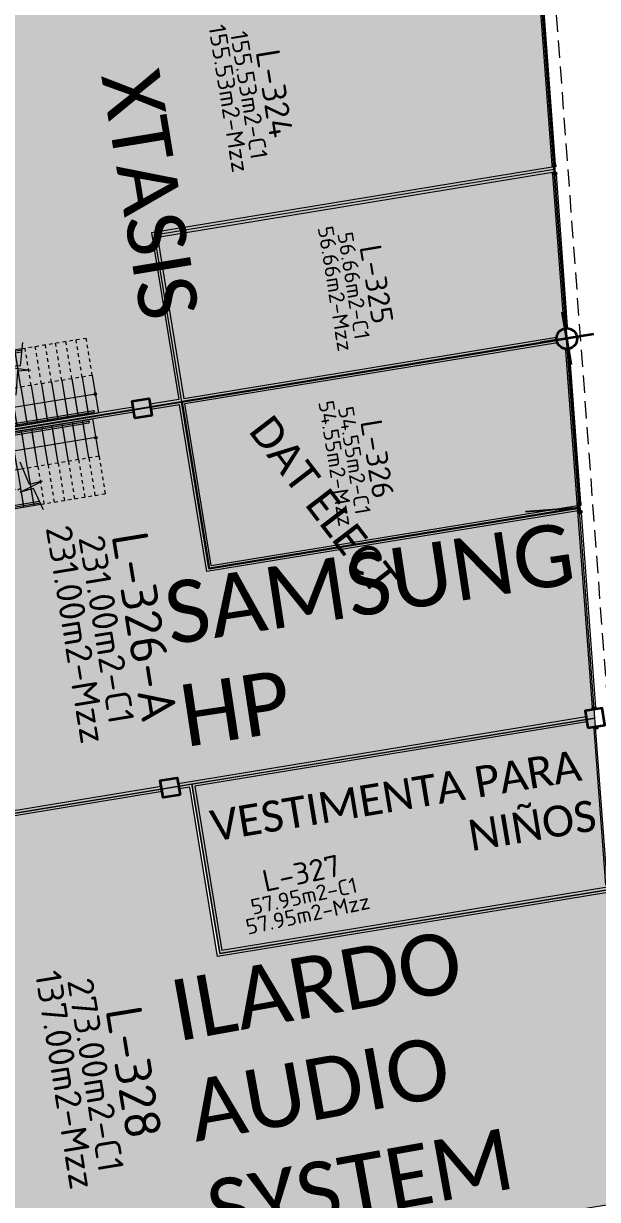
# Model space of a CAD drawing. Header units: metres. Extents: x 2 to 659295185, y -28 to 1124222152.
# Drawn here: x 655490.48 to 655507.15, y 1126561.16 to 1126595.29 of the extents above; entities that cross this region are included whole.
import ezdxf
from ezdxf.enums import TextEntityAlignment as Align

# ---------------------------------------------------------------- set-up
doc = ezdxf.new("R2010")
doc.units = ezdxf.units.M
doc.header["$MEASUREMENT"] = 0
for name, pattern in [('CCSM_C1_CUERPO BJ$0$CONTINUA', [0]), ('CCSM_C1_CUERPO CK$0$HIDDEN', [0.375, 0.25, -0.125]), ('CONTINUA', [0]), ('DASHDOT', [1, 0.5, -0.25, 0, -0.25]), ('DASHED', [0.75, 0.5, -0.25]), ('HIDDEN', [0.375, 0.25, -0.125])]:
    doc.linetypes.add(name, pattern=pattern)
doc.layers.get('0').update_dxf_attribs({"linetype": 'CONTINUOUS'})
for name, color, linetype in [('- ROTULO PROYECTISTAS', 8, 'CONTINUOUS'), ('AREAS ESTACIONAMIENTO', 150, 'CONTINUOUS'), ('CCSM_C1_CUERPO BJ$0$A-AREAS COMERCIALES', 151, 'CONTINUOUS'), ('CCSM_C1_CUERPO BJ$0$A-FRENTE DE LOCAL', 4, 'CONTINUOUS'), ('CCSM_C1_CUERPO BJ$0$A-LOCAL ID', 7, 'CONTINUOUS'), ('CCSM_C1_CUERPO BJ$0$A-MARCOS LOCALES', 4, 'CONTINUOUS'), ('CCSM_C1_CUERPO BJ$0$A-PARED', 2, 'CCSM_C1_CUERPO BJ$0$CONTINUA'), ('CCSM_C1_CUERPO BJ$0$ID_AREA EXACTA', 7, 'CONTINUOUS'), ('CCSM_C1_CUERPO BJ$0$ID_Nº LOCAL', 7, 'CONTINUOUS'), ('CCSM_C1_CUERPO BJ$0$ID_RUBRO', 7, 'CONTINUOUS'), ('CCSM_XREF KIOSKOSE$0$Kiosco General', 154, 'CONTINUOUS')]:
    doc.layers.add(name, color=color, linetype=linetype)
for name, color, linetype, lineweight in [('CCSM_XREF ESTRUCTURA15$0$E-CA-COLUMNA', 2, 'CONTINUOUS', 35), ('CCSM_XREF ESTRUCTURA15$0$E-CJ-COLUMNA', 2, 'CONTINUOUS', 35), ('LOCALES ASIGNADOS', 41, 'DASHDOT', 0), ('LOCALES PROPIOS', 101, 'CONTINUA', 0), ('NOMBRES LOCATARIOS', 7, 'CONTINUA', 0), ('XREF ESCALERAS', 252, 'CONTINUOUS', 0)]:
    doc.layers.add(name, color=color, linetype=linetype, lineweight=lineweight)
doc.styles.add('CCSM_C1_CUERPO BJ$0$ROMANS', font='romans__.ttf')
doc.styles.get("Standard").update_dxf_attribs({"font": 'tahoma.ttf'})

# ---------------------------------------------------------------- blocks, each defined once
blk = doc.blocks.new('CCSM_C1_CUERPO BJ$0$MARCO LOCAL-PARED')
for points in [[(655585.328, 1126575.539), (655585.378, 1126575.539), (655585.378, 1126575.439), (655585.328, 1126575.439)], [(655585.333, 1126575.534), (655585.373, 1126575.534), (655585.373, 1126575.444), (655585.333, 1126575.444)], [(655585.393, 1126575.539), (655585.393, 1126575.534), (655585.383, 1126575.534), (655585.383, 1126575.489), (655585.553, 1126575.489), (655585.553, 1126575.534), (655585.543, 1126575.534), (655585.543, 1126575.539), (655585.558, 1126575.539), (655585.558, 1126575.484), (655585.378, 1126575.484), (655585.378, 1126575.539)], [(655585.608, 1126575.539), (655585.558, 1126575.539), (655585.558, 1126575.439), (655585.608, 1126575.439)], [(655585.603, 1126575.534), (655585.563, 1126575.534), (655585.563, 1126575.444), (655585.603, 1126575.444)]]:
    blk.add_lwpolyline(points, close=True)
blk = doc.blocks.new('CCSM_C1_CUERPO BJ$0$MARCO LOCAL-COLUMNA')
at = {"layer": 'CCSM_C1_CUERPO BJ$0$A-MARCOS LOCALES'}
for points in [[(655585.123, 1126575.588), (655585.173, 1126575.588), (655585.173, 1126575.488), (655585.123, 1126575.488)], [(655585.128, 1126575.583), (655585.168, 1126575.583), (655585.168, 1126575.493), (655585.128, 1126575.493)]]:
    blk.add_lwpolyline(points, close=True, dxfattribs=at)
blk = doc.blocks.new('CCSM_C1_CUERPO BJ$0$IDENT LOCAL')
at = {"style": 'CCSM_C1_CUERPO BJ$0$ROMANS'}
for tag, height, p in [('AREA-EXACTA', 0.5, (0.587, 0.096)), ('NºLOCAL', 0.7, (1.17, 0.119)), ('RUBRO', 0.35, (0, 0)), ('USO', 0.35, (-0.587, -0.096))]:
    blk.add_attdef(tag, text='', height=height, rotation=279.3085, dxfattribs=at).set_placement(p, align=Align.BOTTOM_CENTER)
blk = doc.blocks.new('CCSM_XREF ESTRUCTURA15$0$CCSM_COLUM REDONDA')
at = {"color": 5}
for p, q in [((0, 0.774), (0, -0.774)), ((-0.789, 0), (0.789, 0))]:
    blk.add_line(p, q, dxfattribs=at)
blk.add_circle((0, 0), 0.3)
blk = doc.blocks.new('CCSM_XREF ESTRUCTURA15$0$CCSM_COLUMNA REC')
at = {"layer": 'CCSM_XREF ESTRUCTURA15$0$E-CA-COLUMNA'}
blk.add_lwpolyline([(-0.25, -0.25), (0.25, -0.25), (0.25, 0.25), (-0.25, 0.25)], close=True, dxfattribs=at)
blk = doc.blocks.new('stairs')
at = {"layer": 'XREF ESCALERAS'}
for p, q in [((655586.147, 1126406.541), (655586.147, 1126404.035)), ((655586.147, 1126406.541), (655588.347, 1126406.541)), ((655586.147, 1126406.541), (655586.147, 1126404.035)), ((655586.147, 1126406.541), (655588.347, 1126406.541)), ((655586.187, 1126406.501), (655586.147, 1126406.541)), ((655586.187, 1126406.501), (655588.307, 1126406.501)), ((655586.187, 1126406.501), (655586.187, 1126404.035)), ((655586.237, 1126406.541), (655588.257, 1126406.541)), ((655586.237, 1126406.451), (655588.257, 1126406.451)), ((655586.237, 1126406.451), (655586.237, 1126404.057)), ((655587.247, 1126405.441), (655586.237, 1126406.451)), ((655587.247, 1126405.441), (655587.247, 1126406.541)), ((655587.247, 1126405.441), (655587.247, 1126406.541)), ((655587.247, 1126405.441), (655588.257, 1126406.451)), ((655588.257, 1126406.451), (655588.257, 1126402.274)), ((655588.307, 1126406.501), (655588.347, 1126406.541)), ((655588.307, 1126406.501), (655588.307, 1126402.275)), ((655588.347, 1126406.541), (655588.347, 1126402.141)), ((655588.347, 1126406.541), (655588.347, 1126402.141)), ((655587.797, 1126402.141), (655587.797, 1126405.991)), ((655586.147, 1126405.441), (655586.187, 1126405.441)), ((655586.147, 1126405.441), (655588.347, 1126405.441)), ((655586.237, 1126405.441), (655588.257, 1126405.441)), ((655587.247, 1126404.376), (655587.247, 1126405.441)), ((655587.247, 1126404.376), (655587.247, 1126405.441)), ((655588.307, 1126405.441), (655588.347, 1126405.441)), ((655586.187, 1126405.141), (655586.147, 1126405.141)), ((655587.247, 1126405.141), (655586.147, 1126405.141)), ((655587.247, 1126405.141), (655586.237, 1126405.141)), ((655587.247, 1126405.141), (655588.257, 1126405.141)), ((655587.247, 1126405.141), (655588.347, 1126405.141)), ((655588.307, 1126405.141), (655588.347, 1126405.141)), ((655586.187, 1126404.841), (655586.147, 1126404.841)), ((655587.247, 1126404.841), (655586.147, 1126404.841)), ((655587.247, 1126404.841), (655586.237, 1126404.841)), ((655587.247, 1126404.841), (655588.257, 1126404.841)), ((655587.247, 1126404.841), (655588.347, 1126404.841)), ((655588.307, 1126404.841), (655588.347, 1126404.841)), ((655586.187, 1126404.541), (655586.147, 1126404.541)), ((655587.247, 1126404.541), (655586.147, 1126404.541)), ((655587.247, 1126404.541), (655586.237, 1126404.541)), ((655587.247, 1126404.541), (655588.257, 1126404.541)), ((655587.247, 1126404.541), (655588.347, 1126404.541)), ((655588.307, 1126404.541), (655588.347, 1126404.541)), ((655586.187, 1126404.241), (655586.147, 1126404.241)), ((655587.247, 1126404.241), (655586.147, 1126404.241)), ((655587.247, 1126404.241), (655586.237, 1126404.241)), ((655587.247, 1126404.241), (655588.257, 1126404.241)), ((655587.247, 1126404.241), (655588.347, 1126404.241)), ((655588.307, 1126404.241), (655588.347, 1126404.241)), ((655587.247, 1126403.941), (655588.257, 1126403.941)), ((655587.247, 1126403.941), (655588.347, 1126403.941)), ((655588.307, 1126403.941), (655588.347, 1126403.941)), ((655587.247, 1126403.641), (655588.257, 1126403.641)), ((655587.247, 1126403.641), (655588.347, 1126403.641)), ((655588.307, 1126403.641), (655588.347, 1126403.641)), ((655587.247, 1126403.341), (655588.257, 1126403.341)), ((655587.247, 1126403.341), (655588.347, 1126403.341)), ((655587.247, 1126403.041), (655588.257, 1126403.041)), ((655587.247, 1126403.041), (655588.347, 1126403.041)), ((655588.307, 1126403.341), (655588.347, 1126403.341)), ((655588.307, 1126403.041), (655588.347, 1126403.041)), ((655587.247, 1126402.741), (655588.257, 1126402.741)), ((655587.247, 1126402.741), (655588.347, 1126402.741)), ((655588.307, 1126402.741), (655588.347, 1126402.741)), ((655587.247, 1126402.441), (655588.257, 1126402.441)), ((655587.247, 1126402.441), (655588.347, 1126402.441)), ((655588.307, 1126402.441), (655588.347, 1126402.441)), ((655587.247, 1126402.141), (655588.347, 1126402.141)), ((655587.247, 1126402.141), (655588.347, 1126402.141))]:
    blk.add_line(p, q, dxfattribs=at)
at = {"layer": 'XREF ESCALERAS', "linetype": 'CCSM_C1_CUERPO CK$0$HIDDEN', "ltscale": 0.02}
for p, q in [((655587.247, 1126402.141), (655587.247, 1126404.376)), ((655587.247, 1126402.141), (655587.247, 1126404.376)), ((655586.147, 1126404.035), (655586.147, 1126404.032)), ((655586.187, 1126403.941), (655586.147, 1126403.941)), ((655586.187, 1126404.035), (655586.187, 1126404.043)), ((655586.187, 1126403.641), (655586.147, 1126403.641)), ((655586.187, 1126403.341), (655586.147, 1126403.341)), ((655586.187, 1126403.041), (655586.147, 1126403.041)), ((655586.187, 1126402.741), (655586.147, 1126402.741)), ((655586.187, 1126402.441), (655586.147, 1126402.441))]:
    blk.add_line(p, q, dxfattribs=at)
at = {"layer": 'XREF ESCALERAS', "linetype": 'HIDDEN', "ltscale": 0.02}
for p, q in [((655586.147, 1126404.035), (655586.147, 1126402.141)), ((655587.247, 1126403.941), (655586.147, 1126403.941)), ((655587.247, 1126403.641), (655586.147, 1126403.641)), ((655587.247, 1126403.341), (655586.147, 1126403.341)), ((655587.247, 1126403.041), (655586.147, 1126403.041)), ((655587.247, 1126402.741), (655586.147, 1126402.741)), ((655587.247, 1126402.441), (655586.147, 1126402.441)), ((655587.247, 1126402.141), (655586.147, 1126402.141)), ((655587.247, 1126402.141), (655586.147, 1126402.141))]:
    blk.add_line(p, q, dxfattribs=at)
at = {"layer": 'XREF ESCALERAS', "linetype": 'CCSM_C1_CUERPO CK$0$HIDDEN', "ltscale": 0.02}
blk.add_lwpolyline([(655587.797, 1126405.991), (655586.697, 1126405.991), (655586.697, 1126404.541), (655586.585, 1126404.861), (655586.697, 1126404.862)], dxfattribs=at)
at = {"layer": 'XREF ESCALERAS'}
blk.add_lwpolyline([(655585.973, 1126403.983), (655586.636, 1126404.168), (655586.594, 1126404.565), (655586.802, 1126403.885), (655586.771, 1126404.266), (655587.451, 1126404.424)], dxfattribs=at)
blk.add_circle((655587.797, 1126402.141), 0.0379, dxfattribs=at)
blk.add_circle((655587.797, 1126402.141), 0.0379, dxfattribs=at)
blk.add_arc((655588.282, 1126402.276), 0.0251, 184.3725, 356.1588, dxfattribs=at)

msp = doc.modelspace()

# ---------------------------------------------------------------- hatches: boundary and pattern name
at = {"layer": 'LOCALES ASIGNADOS'}
for points in [[(655505.363, 1126598.1573), (655489.438, 1126595.5471), (655487.3194, 1126583.0388), (655506.255, 1126586.1434)], [(655495.8665, 1126579.4673), (655506.6217, 1126581.2329), (655506.2564, 1126586.1496), (655495.071, 1126584.3135)], [(655495.8665, 1126579.4673), (655495.0715, 1126584.3103), (655487.3194, 1126583.0388), (655485.6633, 1126571.6214), (655507.0726, 1126575.1306), (655506.62, 1126581.2261)], [(655507.0726, 1126575.1306), (655495.9347, 1126573.305), (655495.3697, 1126573.2124), (655496.1753, 1126568.2975), (655507.4428, 1126570.1443)]]:
    msp.add_hatch(color=256, dxfattribs=at).paths.add_polyline_path(points)
at = {"layer": 'LOCALES PROPIOS'}
msp.add_hatch(color=101, dxfattribs=at).paths.add_polyline_path([(655507.3867, 1126570.1351), (655496.1193, 1126568.2882), (655495.3137, 1126573.2031), (655485.6073, 1126571.6122), (655483.8978, 1126557.1452), (655508.0579, 1126561.1052)])

# ---------------------------------------------------------------- linework, layer by layer
at = {"layer": '- ROTULO PROYECTISTAS', "color": 0}
msp.add_lwpolyline([(655506.2547, 1126586.1433), (655495.072, 1126584.3076), (655495.8639, 1126579.4669), (655506.62, 1126581.2265), (655506.2546, 1126586.1433)], dxfattribs=at)
for points in [[(655505.363, 1126598.1573), (655489.438, 1126595.5471), (655487.3194, 1126583.0388), (655506.255, 1126586.1434), (655505.363, 1126598.1573)], [(655506.2546, 1126586.1457), (655506.6201, 1126581.2266), (655495.8665, 1126579.4673), (655495.0715, 1126584.3103), (655506.2547, 1126586.1433)]]:
    msp.add_lwpolyline(points)
at = {"layer": 'AREAS ESTACIONAMIENTO'}
msp.add_line((655506.625, 1126581.2269), (655505.0591, 1126581.1105), dxfattribs=at)
at = {"layer": 'CCSM_C1_CUERPO BJ$0$A-AREAS COMERCIALES', "lineweight": 5}
for points in [[(655492.633, 1126596.0707), (655489.438, 1126595.5471, 0.0062221), (655487.3194, 1126583.0388), (655495.0717, 1126584.3103), (655494.2779, 1126589.1535), (655505.8901, 1126591.0568), (655505.363, 1126598.1573), (655493.4224, 1126596.2001)], [(655492.633, 1126596.0707), (655489.6114, 1126595.5755, 0.0010638), (655487.4835, 1126583.0657), (655495.0717, 1126584.3103), (655494.2779, 1126589.1535), (655505.8901, 1126591.0568), (655505.363, 1126598.1573), (655493.4224, 1126596.2001)], [(655497.2892, 1126573.527), (655507.0726, 1126575.1306), (655506.255, 1126586.1434), (655493.9197, 1126584.1215), (655487.4835, 1126583.0657, 0.0016667), (655485.823, 1126571.6476)], [(655507.4428, 1126570.1443), (655496.1753, 1126568.2975), (655495.3697, 1126573.2124), (655485.823, 1126571.6476, 0.0008781), (655484.0957, 1126557.1777), (655508.1139, 1126561.1145, -0.0000767), (655507.4428, 1126570.1443)]]:
    msp.add_lwpolyline(points, format="xyb", close=True, dxfattribs=at)
for points in [[(655495.0717, 1126584.3103), (655494.2779, 1126589.1535), (655505.8901, 1126591.0568), (655506.255, 1126586.1434), (655495.0717, 1126584.3103)], [(655495.0717, 1126584.3103), (655494.2779, 1126589.1535), (655505.8901, 1126591.0568), (655506.255, 1126586.1434), (655495.0717, 1126584.3103)], [(655495.0717, 1126584.3103), (655495.8665, 1126579.4673), (655506.62, 1126581.2261), (655506.2546, 1126586.1457), (655495.0717, 1126584.3103)], [(655496.4997, 1126573.3976), (655495.3697, 1126573.2124), (655495.3697, 1126573.2124), (655496.1753, 1126568.2975), (655507.4428, 1126570.1443), (655507.0726, 1126575.1306), (655496.4999, 1126573.3976)]]:
    msp.add_lwpolyline(points, dxfattribs=at)
at = {"layer": 'CCSM_C1_CUERPO BJ$0$A-FRENTE DE LOCAL', "lineweight": 5}
for points in [[(655505.8302, 1126591.189), (655505.3357, 1126597.849)], [(655505.9299, 1126591.1964), (655505.4355, 1126597.8564)], [(655506.1792, 1126586.4887), (655505.8509, 1126590.9098)], [(655506.2789, 1126586.4961), (655505.9506, 1126590.9172)], [(655507.0001, 1126575.4315), (655506.2303, 1126585.7906)], [(655506.6591, 1126581.3694), (655506.33, 1126585.798)], [(655507.0998, 1126575.4389), (655506.6799, 1126581.0902)], [(655507.3829, 1126570.2765), (655507.0453, 1126574.8223)]]:
    msp.add_lwpolyline(points, dxfattribs=at)
for points in [[(655506.1792, 1126586.4887), (655506.1829, 1126586.4388), (655506.2826, 1126586.4462), (655506.2789, 1126586.4961)], [(655506.1845, 1126586.4841), (655506.1875, 1126586.4442), (655506.2772, 1126586.4509), (655506.2743, 1126586.4907)], [(655506.2303, 1126585.7906), (655506.2266, 1126585.8404), (655506.3263, 1126585.8478), (655506.33, 1126585.798)], [(655506.2349, 1126585.7959), (655506.2319, 1126585.8358), (655506.3217, 1126585.8425), (655506.3246, 1126585.8026)]]:
    msp.add_lwpolyline(points, close=True, dxfattribs=at)
at = {"layer": 'CCSM_C1_CUERPO BJ$0$A-PARED', "lineweight": 5}
for p, q in [((655505.8846, 1126591.1319), (655494.1917, 1126589.2154)), ((655505.8957, 1126590.9817), (655505.8846, 1126591.1319)), ((655494.364, 1126589.0916), (655505.8957, 1126590.9817)), ((655494.1917, 1126589.2154), (655494.9855, 1126584.3722)), ((655494.364, 1126589.0916), (655495.1336, 1126584.3965)), ((655505.9562, 1126586.1704), (655495.1336, 1126584.3965)), ((655505.9804, 1126586.0224), (655495.1578, 1126584.2485)), ((655494.9855, 1126584.3722), (655494.1542, 1126584.236)), ((655493.6851, 1126584.0071), (655488.0628, 1126583.0855)), ((655495.0098, 1126584.2242), (655494.1785, 1126584.0879)), ((655495.8036, 1126579.381), (655495.0098, 1126584.2242)), ((655495.9274, 1126579.5533), (655495.1578, 1126584.2485)), ((655495.9274, 1126579.5533), (655506.5642, 1126581.2968)), ((655506.5754, 1126581.1466), (655495.8036, 1126579.381)), ((655506.8137, 1126575.1642), (655494.9718, 1126573.2232)), ((655506.838, 1126575.0161), (655495.4559, 1126573.1506)), ((655494.4784, 1126573.1424), (655486.4187, 1126571.8213)), ((655495.4559, 1126573.1506), (655496.2372, 1126568.3836)), ((655507.4372, 1126570.2194), (655496.2372, 1126568.3836))]:
    msp.add_line(p, q, dxfattribs=at)
for points in [[(655493.6608, 1126584.1551), (655488.0873, 1126583.2415)], [(655507.4484, 1126570.0692), (655496.1134, 1126568.2113), (655495.3078, 1126573.1263), (655494.9961, 1126573.0752)], [(655494.5027, 1126572.9943), (655486.3983, 1126571.666)]]:
    msp.add_lwpolyline(points, dxfattribs=at)
at = {"layer": 'CCSM_XREF KIOSKOSE$0$Kiosco General', "linetype": 'DASHED', "lineweight": 5}
msp.add_lwpolyline([(655515.1814, 1126611.523), (655520.7134, 1126577.7718), (655507.4391, 1126575.596), (655504.8969, 1126609.8373)], close=True, dxfattribs=at)

# ---------------------------------------------------------------- block references
at = {"layer": 'CCSM_C1_CUERPO BJ$0$A-LOCAL ID', "lineweight": 5}
ref = msp.add_blockref('CCSM_C1_CUERPO BJ$0$IDENT LOCAL', (655495.7987, 1126592.9343), dxfattribs=at)
ref.add_attrib('NºLOCAL', 'L-324', dxfattribs={"layer": 'CCSM_C1_CUERPO BJ$0$ID_Nº LOCAL', "height": 0.7, "rotation": 279.30845, "style": 'CCSM_C1_CUERPO BJ$0$ROMANS'}).set_placement((655497.2148, 1126593.1665), align=Align.BOTTOM_CENTER)
ref.add_attrib('RUBRO', '155.53m2-Mzz', dxfattribs={"layer": 'CCSM_C1_CUERPO BJ$0$ID_RUBRO', "height": 0.5, "rotation": 279.30845, "style": 'CCSM_C1_CUERPO BJ$0$ROMANS'}).set_placement((655496.045, 1126593.0471), align=Align.BOTTOM_CENTER)
ref.add_attrib('AREA-EXACTA', '155.53m2-C1', dxfattribs={"layer": 'CCSM_C1_CUERPO BJ$0$ID_AREA EXACTA', "height": 0.5, "rotation": 279.30845, "style": 'CCSM_C1_CUERPO BJ$0$ROMANS'}).set_placement((655496.6321, 1126593.1433), align=Align.BOTTOM_CENTER)
ref = msp.add_blockref('CCSM_C1_CUERPO BJ$0$IDENT LOCAL', (655498.9591, 1126587.4318), dxfattribs=dict(at, xscale=0.9000000000232831, yscale=0.9000000000232831, zscale=0.9000000000232831))
ref.add_attrib('NºLOCAL', 'L-325', dxfattribs={"layer": 'CCSM_C1_CUERPO BJ$0$ID_Nº LOCAL', "height": 0.63, "rotation": 279.30845, "style": 'CCSM_C1_CUERPO BJ$0$ROMANS'}).set_placement((655500.2335, 1126587.6407), align=Align.BOTTOM_CENTER)
ref.add_attrib('RUBRO', '56.66m2-Mzz', dxfattribs={"layer": 'CCSM_C1_CUERPO BJ$0$ID_RUBRO', "height": 0.45, "rotation": 279.30845, "style": 'CCSM_C1_CUERPO BJ$0$ROMANS'}).set_placement((655499.1807, 1126587.5333), align=Align.BOTTOM_CENTER)
ref.add_attrib('AREA-EXACTA', '56.66m2-C1', dxfattribs={"layer": 'CCSM_C1_CUERPO BJ$0$ID_AREA EXACTA', "height": 0.45, "rotation": 279.30845, "style": 'CCSM_C1_CUERPO BJ$0$ROMANS'}).set_placement((655499.7091, 1126587.6199), align=Align.BOTTOM_CENTER)
ref = msp.add_blockref('CCSM_C1_CUERPO BJ$0$IDENT LOCAL', (655498.9794, 1126582.3602), dxfattribs=dict(at, xscale=0.9000000000232831, yscale=0.9000000000232831, zscale=0.9000000000232831))
ref.add_attrib('NºLOCAL', 'L-326', dxfattribs={"layer": 'CCSM_C1_CUERPO BJ$0$ID_Nº LOCAL', "height": 0.63, "rotation": 279.30845, "style": 'CCSM_C1_CUERPO BJ$0$ROMANS'}).set_placement((655500.2539, 1126582.5691), align=Align.BOTTOM_CENTER)
ref.add_attrib('RUBRO', '54.55m2-Mzz', dxfattribs={"layer": 'CCSM_C1_CUERPO BJ$0$ID_RUBRO', "height": 0.45, "rotation": 279.30845, "style": 'CCSM_C1_CUERPO BJ$0$ROMANS'}).set_placement((655499.2011, 1126582.4616), align=Align.BOTTOM_CENTER)
ref.add_attrib('AREA-EXACTA', '54.55m2-C1', dxfattribs={"layer": 'CCSM_C1_CUERPO BJ$0$ID_AREA EXACTA', "height": 0.45, "rotation": 279.30845, "style": 'CCSM_C1_CUERPO BJ$0$ROMANS'}).set_placement((655499.7295, 1126582.5482), align=Align.BOTTOM_CENTER)
ref = msp.add_blockref('CCSM_C1_CUERPO BJ$0$IDENT LOCAL', (655491.0443, 1126577.2914), dxfattribs=dict(at, xscale=1.5, yscale=1.5, zscale=1.5))
ref.add_attrib('NºLOCAL', 'L-326-A', dxfattribs={"layer": 'CCSM_C1_CUERPO BJ$0$ID_Nº LOCAL', "height": 1.05, "rotation": 279.30845, "style": 'CCSM_C1_CUERPO BJ$0$ROMANS'}).set_placement((655493.1685, 1126577.6396), align=Align.BOTTOM_CENTER)
ref.add_attrib('RUBRO', '231.00m2-Mzz', dxfattribs={"layer": 'CCSM_C1_CUERPO BJ$0$ID_RUBRO', "height": 0.75, "rotation": 279.30845, "style": 'CCSM_C1_CUERPO BJ$0$ROMANS'}).set_placement((655491.4137, 1126577.4605), align=Align.BOTTOM_CENTER)
ref.add_attrib('AREA-EXACTA', '231.00m2-C1', dxfattribs={"layer": 'CCSM_C1_CUERPO BJ$0$ID_AREA EXACTA', "height": 0.75, "rotation": 279.30845, "style": 'CCSM_C1_CUERPO BJ$0$ROMANS'}).set_placement((655492.2944, 1126577.6049), align=Align.BOTTOM_CENTER)
ref = msp.add_blockref('CCSM_C1_CUERPO BJ$0$IDENT LOCAL', (655498.9211, 1126568.8723), dxfattribs=dict(at, xscale=0.8999999999231652, yscale=0.8999999999231652, zscale=0.8999999999231652, rotation=92.76642467977136))
ref.add_attrib('NºLOCAL', 'L-327', dxfattribs={"layer": 'CCSM_C1_CUERPO BJ$0$ID_Nº LOCAL', "height": 0.63, "rotation": 12.07488, "style": 'CCSM_C1_CUERPO BJ$0$ROMANS'}).set_placement((655498.6509, 1126570.1352), align=Align.BOTTOM_CENTER)
ref.add_attrib('RUBRO', '57.95m2-Mzz', dxfattribs={"layer": 'CCSM_C1_CUERPO BJ$0$ID_RUBRO', "height": 0.45, "rotation": 12.07488, "style": 'CCSM_C1_CUERPO BJ$0$ROMANS'}).set_placement((655498.809, 1126569.0887), align=Align.BOTTOM_CENTER)
ref.add_attrib('AREA-EXACTA', '57.95m2-C1', dxfattribs={"layer": 'CCSM_C1_CUERPO BJ$0$ID_AREA EXACTA', "height": 0.45, "rotation": 12.07488, "style": 'CCSM_C1_CUERPO BJ$0$ROMANS'}).set_placement((655498.697, 1126569.6124), align=Align.BOTTOM_CENTER)
ref = msp.add_blockref('CCSM_C1_CUERPO BJ$0$IDENT LOCAL', (655490.7301, 1126564.3601), dxfattribs=dict(at, xscale=1.5, yscale=1.5, zscale=1.5))
ref.add_attrib('NºLOCAL', 'L-328', dxfattribs={"layer": 'CCSM_C1_CUERPO BJ$0$ID_Nº LOCAL', "height": 1.05, "rotation": 279.30845, "style": 'CCSM_C1_CUERPO BJ$0$ROMANS'}).set_placement((655492.8543, 1126564.7083), align=Align.BOTTOM_CENTER)
ref.add_attrib('RUBRO', '137.00m2-Mzz', dxfattribs={"layer": 'CCSM_C1_CUERPO BJ$0$ID_RUBRO', "height": 0.75, "rotation": 279.30845, "style": 'CCSM_C1_CUERPO BJ$0$ROMANS'}).set_placement((655491.0995, 1126564.5292), align=Align.BOTTOM_CENTER)
ref.add_attrib('AREA-EXACTA', '273.00m2-C1', dxfattribs={"layer": 'CCSM_C1_CUERPO BJ$0$ID_AREA EXACTA', "height": 0.75, "rotation": 279.30845, "style": 'CCSM_C1_CUERPO BJ$0$ROMANS'}).set_placement((655491.9802, 1126564.6736), align=Align.BOTTOM_CENTER)
at = {"layer": 'CCSM_C1_CUERPO BJ$0$A-MARCOS LOCALES', "lineweight": 5}
for name, p, rotation in [('CCSM_C1_CUERPO BJ$0$MARCO LOCAL-PARED', (1827528.7143, 556216.4934), 94.24605793275938), ('CCSM_C1_CUERPO BJ$0$MARCO LOCAL-PARED', (1827529.4439, 556206.6664), 94.24605793275938), ('CCSM_C1_CUERPO BJ$0$MARCO LOCAL-COLUMNA', (-516515.8122, 1696949.6167), 274.2460594040568), ('CCSM_C1_CUERPO BJ$0$MARCO LOCAL-COLUMNA', (-516515.7707, 1696949.0574), 274.2460594040568)]:
    msp.add_blockref(name, p, dxfattribs=dict(at, rotation=rotation))
at = {"layer": 'CCSM_XREF ESTRUCTURA15$0$E-CJ-COLUMNA', "lineweight": 5}
for name, p, rotation in [('CCSM_XREF ESTRUCTURA15$0$CCSM_COLUM REDONDA', (655506.255, 1126586.1434), 189.3084514026459), ('CCSM_XREF ESTRUCTURA15$0$CCSM_COLUMNA REC', (655507.0726, 1126575.1306), 9.308451253520305)]:
    msp.add_blockref(name, p, dxfattribs=dict(at, rotation=rotation))
at = {"layer": 'CCSM_XREF ESTRUCTURA15$0$E-CJ-COLUMNA', "lineweight": 5, "xscale": -1}
for p, rotation in [((655493.9197, 1126584.1215), 9.308451212947714), ((655494.7373, 1126573.1087), 9.308451159210698)]:
    msp.add_blockref('CCSM_XREF ESTRUCTURA15$0$CCSM_COLUMNA REC', p, dxfattribs=dict(at, rotation=rotation))
at = {"layer": 'XREF ESCALERAS', "xscale": -1, "rotation": 99.30854436046525}
msp.add_blockref('stairs', (1661019.8257, 1955735.9474), dxfattribs=at)
at = {"layer": 'XREF ESCALERAS', "rotation": 99.30813168225276}
msp.add_blockref('stairs', (1873100.4399, 661816.3977), dxfattribs=at)

# ---------------------------------------------------------------- texts
at = {"layer": 'NOMBRES LOCATARIOS', "attachment_point": 1}
for s, width, insert, char_height, rotation in [('{\\fCalibri|b0|i0|c0|p34;\\C7;XTASIS}', 12.716055, (655494.4039, 1126594.0466), 1.693873, 279.35033), ('{\\fCalibri|b0|i0|c0|p34;\\C7;DAT ELECT}', 12.716055, (655497.7016, 1126584.0013), 0.9, 307.51305), ('{\\fCalibri|b0|i0|c0|p34;\\C7;SAMSUNG HP}', 10.120687, (655494.4668, 1126579.0345), 1.8, 8.61821), ('\\pi1.7727;{\\fCalibri|b0|i0|c0|p34;\\C7;VESTIMENTA PARA \\P\\pi9.1084;NIÑOS}', 12.716055, (655494.0987, 1126572.1421, 831.3029), 0.9, 9.42305), ('{\\fCalibri|b0|i0|c0|p34;\\C7;ILARDO AUDIO SYSTEM}', 12.716055, (655494.6392, 1126567.4894, 746.9129), 1.775553, 10.18827)]:
    msp.add_mtext_dynamic_manual_height_columns(s, width=width, gutter_width=25, heights=[0], dxfattribs=dict(at, insert=insert, char_height=char_height, rotation=rotation))

doc.saveas('drawing.dxf')
